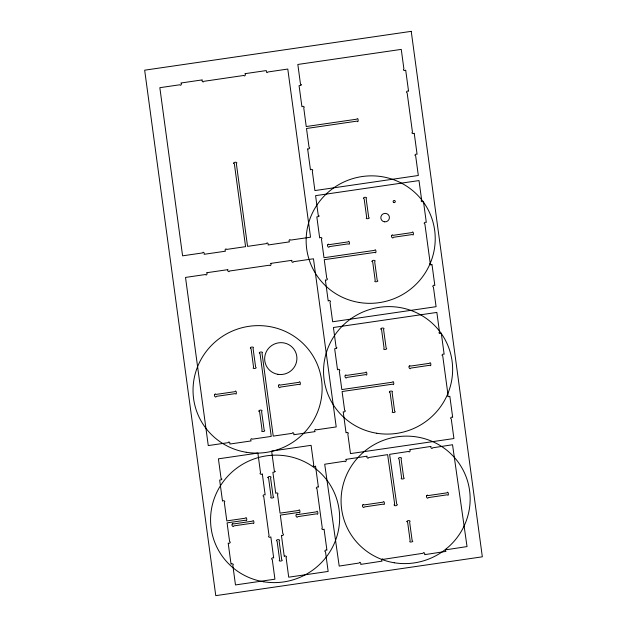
<?xml version="1.0" encoding="UTF-8"?>
<svg xmlns="http://www.w3.org/2000/svg" width="627" height="627" viewBox="0 0 627 627"><rect width="100%" height="100%" fill="white"/><g stroke="black" fill="none" stroke-linecap="round" stroke-linejoin="round"><path stroke-width="0.94" d="M214.74 394.493C213.517 395.606 215.931 398.341 216.291 396.374L235.164 393.623C237.265 396.029 236.371 388.748 234.898 391.671L216.025 394.422L215.359 393.874L214.74 394.493M232.264 524.007C231.042 525.128 233.456 527.863 233.816 525.896L252.689 523.145C254.774 525.551 253.927 518.263 252.422 521.186L233.557 523.937L232.829 523.404L232.264 524.007M250.338 348.024L251.066 348.683L253.582 367.273C251.153 369.397 258.387 368.488 255.62 366.983L253.049 348.393C255.009 347.06 250.706 346.276 250.345 347.961M258.865 411.085L259.602 411.735L262.117 430.334C259.68 432.418 266.922 431.556 264.155 430.036L261.584 411.445C263.559 410.129 259.139 409.345 258.865 411.085M267.862 477.547L268.591 478.197L271.107 496.796C268.677 498.904 275.911 498.018 273.153 496.498L270.574 477.907C272.518 476.567 268.262 475.822 267.87 477.484M276.397 540.599L277.126 541.258L279.642 559.848C277.212 561.98 284.446 561.04 281.68 559.558L279.109 540.968C281.092 539.628 276.672 538.867 276.397 540.599M278.717 385.166C277.589 386.201 279.775 389.006 280.277 387.11L299.134 384.304C301.25 386.71 300.302 379.421 298.875 382.352L280.003 385.096L279.336 384.555L278.717 385.166M296.242 514.689C295.113 515.723 297.3 518.529 297.801 516.632L316.659 513.827C318.759 516.24 317.858 508.944 316.4 511.867L297.527 514.618L296.861 514.077L296.242 514.689M327.843 244.726C326.612 245.839 329.026 248.582 329.394 246.607L348.259 243.856C350.383 246.262 349.388 238.989 347.993 241.904L329.128 244.655L328.399 244.115L327.843 244.726M345.25 375.479C344.121 376.506 346.308 379.311 346.809 377.415L365.674 374.609C367.775 377.023 366.826 369.734 365.408 372.657L346.535 375.408L345.869 374.86L345.25 375.479M363.433 198.257L364.162 198.916L366.677 217.514C364.24 219.693 371.584 218.588 368.668 217.224L366.144 198.626C368.12 197.278 363.691 196.525 363.433 198.257M362.774 504.994C361.654 506.028 363.832 508.834 364.334 506.937L383.199 504.132C385.299 506.538 384.382 499.249 382.932 502.172L364.068 504.923L363.394 504.382L362.774 504.994M371.968 261.318L372.697 261.968L375.212 280.567C372.775 282.753 380.119 281.648 377.195 280.277L374.68 261.678C376.623 260.33 372.383 259.594 371.976 261.255M380.848 329.01L381.577 329.669L384.092 348.259C381.663 350.368 388.889 349.474 386.13 347.969L383.559 329.379C385.511 328.078 381.224 327.263 380.855 328.948M389.375 392.063L390.112 392.721L392.627 411.32C390.182 413.467 397.534 412.456 394.61 411.03L392.094 392.431C394.077 391.083 389.641 390.323 389.375 392.063M391.812 235.407C390.59 236.52 393.004 239.255 393.364 237.288L412.237 234.537C414.353 236.943 413.381 229.662 411.97 232.586L393.105 235.337L392.377 234.796L391.812 235.407M398.372 458.533L399.101 459.183L401.617 477.782C399.187 479.882 406.421 479.004 403.663 477.484L401.084 458.893C403.043 457.585 398.756 456.793 398.38 458.47M406.907 521.586L407.636 522.244L410.152 540.835C407.707 542.974 415.058 541.963 412.135 540.545L409.619 521.954C411.602 520.606 407.166 519.838 406.907 521.586M409.227 366.152C408.099 367.187 410.285 369.993 410.787 368.096L429.644 365.29C431.729 367.704 430.851 360.407 429.377 363.339L410.513 366.082L409.846 365.541L409.235 366.097M426.752 495.675C425.623 496.709 427.81 499.515 428.312 497.619L447.169 494.813C449.269 497.227 448.352 489.93 446.91 492.853L428.037 495.604L427.371 495.064L426.752 495.675M394.148 504.97C394.532 506.984 399.133 504.696 396.687 504.061L389.61 454.34L408.608 451.44C409.243 453.039 411.061 450.539 409.666 449.669L431.039 446.408C430.02 447.576 432.277 449.52 432.544 447.835L452.529 444.739L467.029 546.579L447.035 549.628C446.495 548.139 444.684 550.216 445.977 551.399L424.612 554.66C425.451 553.179 423.233 551.635 423.107 553.273L383.121 559.378C382.548 557.905 380.73 560.005 382.062 561.141L360.697 564.402C361.458 562.991 359.475 561.33 359.193 563.022L339.199 566.071L324.7 464.239L344.693 461.19C345.328 462.789 347.139 460.289 345.751 459.419L367.116 456.158C366.058 457.389 368.464 459.262 368.621 457.538L387.627 454.638L394.704 504.359L394.156 504.931M221.817 479.161L221.433 479.765L219.654 480.047L222.507 501.13C223.33 499.852 225.955 501.435 224.278 502.156L226.817 520.904L245.259 518.216C246.654 515.339 247.751 522.565 245.533 520.222L227.076 522.863L229.615 541.61C231.387 541.838 229.364 544.056 228.189 543.107L231.042 564.182C231.99 562.881 234.467 564.598 232.813 565.217L235.478 584.936L274.932 579.191L272.259 559.464C270.503 559.323 272.439 557.003 273.693 557.975L270.84 536.892C269.681 538.021 267.51 536.649 269.069 535.866L263.732 496.412C262.086 496.341 263.771 493.872 265.158 494.915L262.305 473.832C261.334 475.156 258.943 473.479 260.534 472.805L257.869 453.078L218.415 458.831L221.08 478.558L221.817 479.161M233.636 163.192L234.365 163.843L245.572 246.654L226.551 249.428C226.073 247.931 224.215 249.93 225.485 251.192L204.096 254.303C204.951 252.744 202.733 251.341 202.599 252.916L182.59 255.832L159.838 87.686L179.847 84.77C180.474 86.369 182.292 83.885 180.913 83.007L202.302 79.888C201.283 81.048 203.524 82.999 203.799 81.33L243.825 75.452C244.444 77.05 246.27 74.558 244.891 73.688L266.279 70.569L266.546 72.324L267.196 72.685L267.776 72.003L287.785 69.041L310.537 237.194L290.528 240.11C290.003 238.668 288.224 240.525 289.462 241.873L268.066 244.985C268.85 243.354 266.71 242.022 266.577 243.597L247.555 246.372L236.348 163.553C238.37 162.166 233.777 161.562 233.636 163.192M259.312 352.93L260.04 353.589L271.248 436.4L252.226 439.174C251.662 437.701 249.852 439.793 251.161 440.93L229.772 444.049C230.681 442.623 228.408 441.04 228.275 442.662L208.266 445.578L185.514 277.424L205.523 274.508C206.15 276.115 207.968 273.623 206.589 272.745L227.977 269.634C226.903 270.856 229.302 272.745 229.474 271.021L269.5 265.19C270.119 266.796 271.953 264.304 270.566 263.426L291.955 260.315C290.881 261.537 293.271 263.426 293.444 261.702L313.461 258.786L336.213 426.932L316.204 429.848C315.506 428.241 313.9 430.765 315.13 431.611L293.742 434.73C294.58 433.375 292.456 431.635 292.253 433.335L273.231 436.11L262.023 353.299C264.1 351.818 259.39 351.418 259.312 352.93M275.041 471.41L274.618 472.021L272.886 472.296L275.739 493.378C276.969 491.874 279.007 494.037 277.51 494.405L280.042 513.152L298.491 510.464C299.972 507.556 300.788 514.971 298.758 512.416L280.308 515.104L282.848 533.851C284.572 534.047 282.659 536.375 281.413 535.348L284.266 556.431C285.222 555.099 287.628 556.831 286.084 557.45L288.71 577.185L328.156 571.44L325.491 551.713C323.767 551.603 325.632 549.213 326.918 550.216L324.065 529.133C323.077 530.379 320.687 528.78 322.294 528.106L316.956 488.652C315.169 488.441 317.254 486.168 318.391 487.163L315.538 466.08C314.566 467.303 312.144 465.759 313.766 465.054L311.094 445.327L271.64 451.072L274.312 470.799L275.041 471.41M301.234 84.786L300.811 85.405L299.071 85.672L301.924 106.755C303.162 105.383 305.208 107.342 303.742 107.773L306.235 126.536L356.732 119.177C358.385 116.308 358.809 123.817 356.998 121.129L306.493 128.488L309.033 147.235C310.78 147.431 308.782 149.79 307.606 148.732L310.459 169.815C311.235 168.585 313.868 170.042 312.277 170.834L314.895 190.569L418.327 175.497L415.654 155.77C413.945 155.708 415.701 153.325 417.08 154.281L414.228 133.198C413.209 134.39 410.865 132.9 412.464 132.172L407.119 92.718C405.324 92.498 407.425 90.233 408.553 91.221L405.7 70.138C404.65 71.337 402.338 69.832 403.929 69.111L401.256 49.384L297.833 64.456L300.498 84.183L301.234 84.786M318.986 215.978L318.602 216.581L316.823 216.864L319.676 237.947C320.734 236.52 323.015 238.464 321.447 238.973L323.987 257.728L374.484 250.369C375.926 247.524 376.89 254.664 374.766 252.415L324.245 259.68L326.785 278.427C328.517 278.717 326.628 280.81 325.358 279.924L328.211 301.007C329.199 299.628 331.597 301.477 329.982 302.034L332.647 321.761L436.078 306.689L433.406 286.962C431.838 287.009 433.296 284.407 434.832 285.473L431.979 264.39C431.078 265.793 428.602 263.959 430.216 263.356L424.871 223.91C423.217 223.87 424.863 221.433 426.305 222.413L423.452 201.33C422.379 202.49 420.09 201.04 421.681 200.303L419.008 180.576L315.585 195.648L318.25 215.374L318.986 215.978M336.824 347.828L336.448 348.432L334.669 348.714L337.522 369.797C338.69 368.331 340.837 370.432 339.285 370.823L341.825 389.571L392.322 382.219C393.748 379.304 394.689 386.655 392.588 384.171L342.091 391.53L344.631 410.277C346.355 410.614 344.576 412.527 343.196 411.774L346.049 432.849C346.99 431.564 349.49 433.249 347.82 433.884L350.493 453.603L453.917 438.539L451.244 418.812C449.449 418.577 451.558 416.344 452.678 417.316L449.825 396.24C448.752 397.455 446.471 395.919 448.054 395.206L442.717 355.76C441.196 355.87 442.427 353.33 444.143 354.263L441.29 333.18C440.185 334.379 437.928 332.851 439.519 332.153L436.854 312.426L333.423 327.498L336.096 347.225L336.824 347.828M411.234 31.35L144.665 70.185L215.766 595.65L482.335 556.815L411.234 31.35M384.375 221.809A4.318 4.232 -24.3 0 0 389.171 216.111A4.318 4.232 -24.3 0 0 381.835 214.92A4.318 4.232 -24.3 0 0 384.375 221.809M394.03 202.584A1.082 1.058 -24.3 0 0 395.229 201.157A1.082 1.058 -24.3 0 0 393.395 200.859A1.082 1.058 -24.3 0 0 394.03 202.584M359.326 302.496A64.746 63.531 -24.3 0 0 431.384 217.083A64.746 63.531 -24.3 0 0 321.337 199.206A64.746 63.531 -24.3 0 0 359.326 302.496M277.933 374.319A16.184 15.887 -24.3 0 0 295.952 352.97A16.184 15.887 -24.3 0 0 268.434 348.502A16.184 15.887 -24.3 0 0 277.933 374.319M246.231 452.263A64.746 63.531 -24.3 0 0 318.281 366.85A64.746 63.531 -24.3 0 0 208.235 348.973A64.746 63.531 -24.3 0 0 246.231 452.263M376.741 433.249A64.746 63.531 -24.3 0 0 448.791 347.836A64.746 63.531 -24.3 0 0 338.745 329.959A64.746 63.531 -24.3 0 0 376.741 433.249M394.265 562.764A64.746 63.531 -24.3 0 0 466.316 477.359A64.746 63.531 -24.3 0 0 356.269 459.481A64.746 63.531 -24.3 0 0 394.265 562.764M263.755 581.778A64.746 63.531 -24.3 0 0 335.806 496.372A64.746 63.531 -24.3 0 0 225.759 478.495A64.746 63.531 -24.3 0 0 263.755 581.778"/></g></svg>
